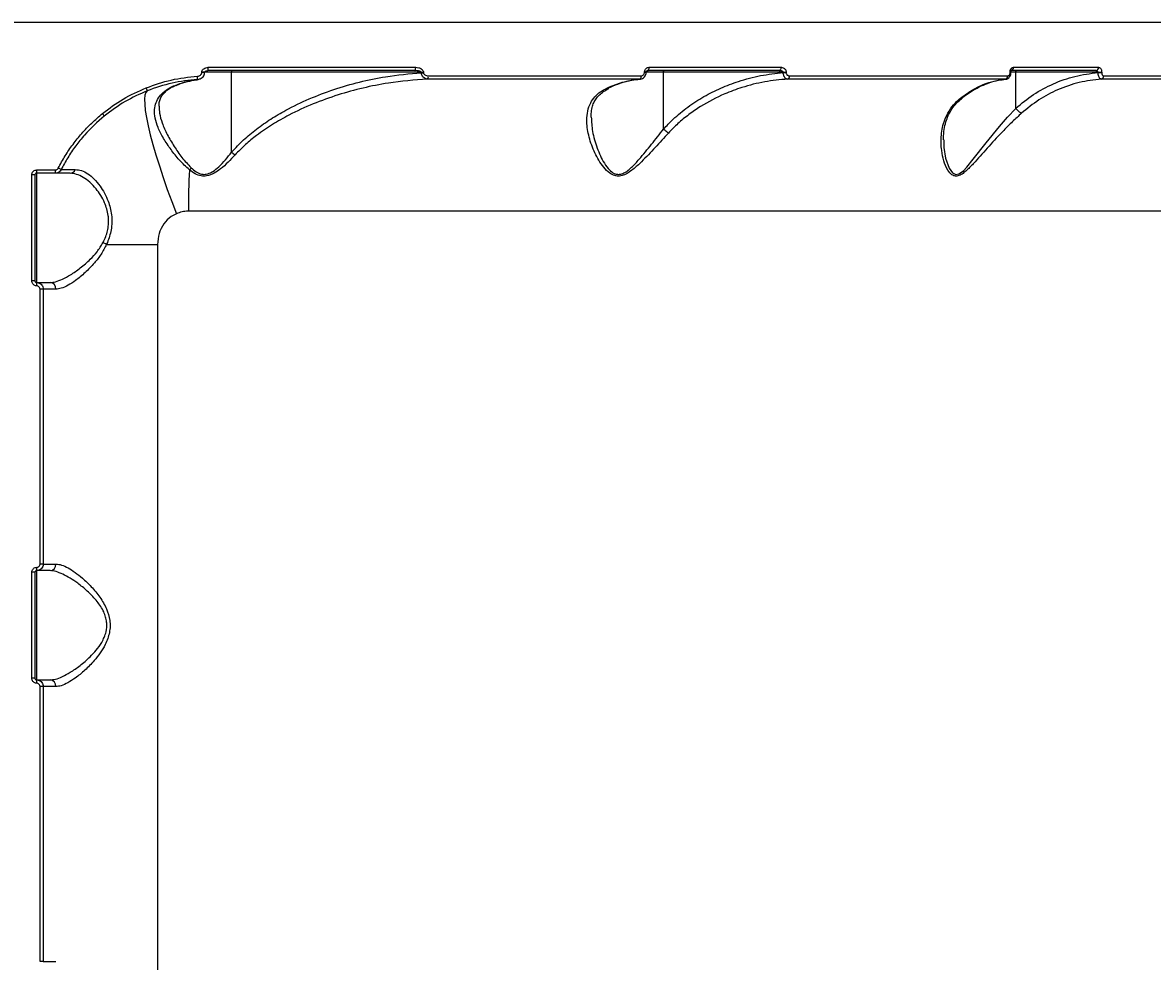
# Model space of a CAD drawing. Header units: millimetres. Extents: x -6796 to 9036, y -6828 to 5710.
# Drawn here: x -2672.7 to -2331.5, y -1598.4 to -1314.9 of the extents above; entities that cross this region are included whole.
import ezdxf

# ---------------------------------------------------------------- set-up
doc = ezdxf.new("R2010")
doc.units = ezdxf.units.MM
doc.layers.add('DIKOM_РАЗМЕР_ЗОНА', color=7, linetype='Continuous')
doc.layers.add('DIKOM_РАЗМЕР_ОБЪЕКТА', color=7, linetype='Continuous')
doc.styles.add('style1', font='arial.ttf', dxfattribs={"width": 0.8})
doc.dimstyles.new('1-50', dxfattribs={"dimtxt": 300, "dimasz": 200, "dimexe": 100, "dimexo": 0, "dimgap": 100, "dimtad": 1, "dimtxsty": 'style1', "dimcen": 200, "dimclrd": 7, "dimclre": 7, "dimclrt": 7, "dimadec": 1, "dimazin": 2, "dimtfac": 1, "dimtmove": 0, "dimatfit": 2, "dimfxl": 0, "dimlwd": 25, "dimlwe": 18, "dimarcsym": 0})

# ---------------------------------------------------------------- blocks, each defined once
blk = doc.blocks.new('*D11')
at = {"layer": 'Defpoints', "color": 0, "transparency": 16777216}
for p in [(-5295.52, 688.88), (5479.37, 352.85), (5479.37, -5858.19)]:
    blk.add_point(p, dxfattribs=at)
at = {"layer": 'DIKOM_РАЗМЕР_ОБЪЕКТА', "color": 7, "lineweight": 18, "transparency": 16777216}
for p, q in [((-5295.52, 688.88), (-5295.52, -5958.19)), ((5479.37, 352.85), (5479.37, -5958.19))]:
    blk.add_line(p, q, dxfattribs=at)
at = {"layer": 'DIKOM_РАЗМЕР_ОБЪЕКТА', "color": 7, "lineweight": 25, "transparency": 16777216}
blk.add_line((-5095.52, -5858.19), (5279.37, -5858.19), dxfattribs=at)
at = {"layer": 'DIKOM_РАЗМЕР_ОБЪЕКТА', "color": 7, "transparency": 16777216}
for points in [[(-5095.52, -5824.85), (-5095.52, -5891.52), (-5295.52, -5858.19)], [(5279.37, -5824.85), (5279.37, -5891.52), (5479.37, -5858.19)]]:
    blk.add_solid(points, dxfattribs=at)
at = {"layer": 'DIKOM_РАЗМЕР_ОБЪЕКТА', "color": 7, "transparency": 16777216, "insert": (180.34, -5605.01), "char_height": 300, "attachment_point": 5, "style": 'style1'}
blk.add_mtext('10800', dxfattribs=at)
blk = doc.blocks.new('*D14')
at = {"layer": 'Defpoints', "color": 0, "transparency": 16777216}
for p in [(-6795.52, 688.88), (6979.37, 688.88), (6979.37, -6727.83)]:
    blk.add_point(p, dxfattribs=at)
at = {"layer": 'DIKOM_РАЗМЕР_ЗОНА', "color": 7, "lineweight": 18, "transparency": 16777216}
for p, q in [((-6795.52, 688.88), (-6795.52, -6827.83)), ((6979.37, 688.88), (6979.37, -6827.83))]:
    blk.add_line(p, q, dxfattribs=at)
at = {"layer": 'DIKOM_РАЗМЕР_ЗОНА', "color": 7, "lineweight": 25, "transparency": 16777216}
blk.add_line((-6595.52, -6727.83), (6779.37, -6727.83), dxfattribs=at)
at = {"layer": 'DIKOM_РАЗМЕР_ЗОНА', "color": 7, "transparency": 16777216}
for points in [[(-6595.52, -6694.5), (-6595.52, -6761.17), (-6795.52, -6727.83)], [(6779.37, -6694.5), (6779.37, -6761.17), (6979.37, -6727.83)]]:
    blk.add_solid(points, dxfattribs=at)
at = {"layer": 'DIKOM_РАЗМЕР_ЗОНА', "color": 7, "transparency": 16777216, "insert": (26.03, -6474.56), "char_height": 300, "attachment_point": 5, "style": 'style1'}
blk.add_mtext('13800', dxfattribs=at)

msp = doc.modelspace()

# ---------------------------------------------------------------- linework, layer by layer
at = {"color": 7, "linetype": 'Continuous', "lineweight": 15}
for p, q in [((-2264.513, -1314.885), (-2683.511, -1314.885)), ((-2618.609, -1329.979), (-2618.609, -1329.885)), ((-2617.766, -1329.885), (-2618.609, -1329.885)), ((-2617.766, -1329.979), (-2618.609, -1329.979)), ((-2609.596, -1329.885), (-2617.777, -1329.885)), ((-2617.766, -1329.979), (-2617.766, -1329.885)), ((-2554.312, -1329.385), (-2616.829, -1329.385)), ((-2616.667, -1328.385), (-2554.001, -1328.385)), ((-2609.596, -1353.998), (-2609.596, -1329.885)), ((-2552.308, -1329.885), (-2609.596, -1329.885)), ((-2552.308, -1330.007), (-2552.308, -1329.885)), ((-2552.308, -1329.885), (-2551.661, -1329.885)), ((-2552.308, -1330.007), (-2551.661, -1330.007)), ((-2551.661, -1329.885), (-2551.661, -1330.007)), ((-2484.908, -1329.918), (-2484.908, -1329.885)), ((-2484.383, -1329.885), (-2484.908, -1329.885)), ((-2484.383, -1329.918), (-2484.908, -1329.918)), ((-2479.16, -1329.885), (-2484.384, -1329.885)), ((-2484.383, -1329.918), (-2484.383, -1329.885)), ((-2444.201, -1329.385), (-2483.97, -1329.385)), ((-2483.491, -1328.385), (-2443.628, -1328.385)), ((-2479.16, -1347.045), (-2479.16, -1329.885)), ((-2443.006, -1329.885), (-2479.16, -1329.885)), ((-2443.006, -1329.988), (-2443.006, -1329.885)), ((-2443.006, -1329.885), (-2442.106, -1329.885)), ((-2443.006, -1329.988), (-2442.106, -1329.988)), ((-2442.106, -1329.885), (-2442.106, -1329.988)), ((-2374.484, -1329.94), (-2374.484, -1329.885)), ((-2374.223, -1329.885), (-2374.484, -1329.885)), ((-2374.223, -1329.94), (-2374.484, -1329.94)), ((-2374.223, -1329.94), (-2374.223, -1329.885)), ((-2348.553, -1329.385), (-2374.212, -1329.385)), ((-2372.743, -1329.885), (-2374.189, -1329.885)), ((-2373.472, -1328.385), (-2347.751, -1328.385)), ((-2372.743, -1340.773), (-2372.743, -1329.885)), ((-2347.942, -1329.885), (-2372.743, -1329.885)), ((-2347.942, -1329.965), (-2347.942, -1329.885)), ((-2347.942, -1329.885), (-2346.811, -1329.885)), ((-2347.942, -1329.965), (-2346.811, -1329.965)), ((-2346.811, -1329.885), (-2346.811, -1329.965)), ((-2626.362, -1333.783), (-2626.339, -1333.773)), ((-2486.318, -1331.942), (-2550.498, -1331.942)), ((-2550.202, -1330.945), (-2485.88, -1330.945)), ((-2486.609, -1332.009), (-2486.184, -1331.975)), ((-2375.846, -1331.942), (-2441.678, -1331.942)), ((-2441.141, -1330.945), (-2375.163, -1330.945)), ((-2300.663, -1331.942), (-2346.948, -1331.942)), ((-2346.202, -1330.945), (-2299.814, -1330.945)), ((-2669.978, -1392.885), (-2669.978, -1360.885)), ((-2669.013, -1360.885), (-2669.978, -1360.885)), ((-2669.013, -1360.885), (-2669.013, -1392.885)), ((-2662.9, -1360.385), (-2668.513, -1360.385)), ((-2668.513, -1360.385), (-2668.513, -1393.385)), ((-2668.475, -1359.385), (-2662.848, -1359.385)), ((-2302.513, -1371.835), (-2622.666, -1371.835)), ((-2647.42, -1381.885), (-2632.011, -1381.885)), ((-2632.011, -1381.885), (-2632.011, -1731.885)), ((-2669.013, -1392.885), (-2669.978, -1392.885)), ((-2668.513, -1393.385), (-2664.463, -1393.385)), ((-2667.472, -1478.385), (-2667.472, -1395.385)), ((-2666.513, -1395.385), (-2667.472, -1395.385)), ((-2662.655, -1395.385), (-2666.513, -1395.385)), ((-2666.513, -1395.385), (-2666.513, -1478.385)), ((-2669.978, -1512.885), (-2669.978, -1480.885)), ((-2669.013, -1480.885), (-2669.978, -1480.885)), ((-2669.013, -1480.885), (-2669.013, -1512.885)), ((-2664.463, -1480.385), (-2668.513, -1480.385)), ((-2668.513, -1480.385), (-2668.513, -1513.385)), ((-2666.513, -1478.385), (-2667.472, -1478.385)), ((-2666.513, -1478.385), (-2662.655, -1478.385)), ((-2669.013, -1512.885), (-2669.978, -1512.885)), ((-2668.513, -1513.385), (-2664.463, -1513.385)), ((-2667.472, -1598.385), (-2667.472, -1515.385)), ((-2666.513, -1515.385), (-2667.472, -1515.385)), ((-2662.655, -1515.385), (-2666.513, -1515.385)), ((-2666.513, -1515.385), (-2666.513, -1598.385)), ((-2666.513, -1598.385), (-2667.472, -1598.385)), ((-2666.513, -1598.385), (-2662.655, -1598.385))]:
    msp.add_line(p, q, dxfattribs=at)
at = {"color": 7, "linetype": 'Continuous', "lineweight": 15, "flags": 128}
for points in [[(-2609.762, -1329.385), (-2609.73, -1329.395), (-2609.699, -1329.423), (-2609.67, -1329.469), (-2609.645, -1329.532), (-2609.624, -1329.607), (-2609.609, -1329.694), (-2609.6, -1329.788), (-2609.596, -1329.885)], [(-2554.312, -1329.385), (-2554.252, -1329.366), (-2554.193, -1329.309), (-2554.139, -1329.217), (-2554.093, -1329.092), (-2554.054, -1328.941), (-2554.025, -1328.768), (-2554.007, -1328.58), (-2554.001, -1328.385)], [(-2483.97, -1329.385), (-2483.877, -1329.366), (-2483.787, -1329.309), (-2483.704, -1329.217), (-2483.631, -1329.092), (-2483.572, -1328.941), (-2483.528, -1328.768), (-2483.5, -1328.58), (-2483.491, -1328.385)], [(-2479.322, -1329.385), (-2479.29, -1329.395), (-2479.26, -1329.423), (-2479.232, -1329.469), (-2479.208, -1329.532), (-2479.188, -1329.607), (-2479.173, -1329.694), (-2479.164, -1329.788), (-2479.16, -1329.885)], [(-2444.201, -1329.385), (-2444.09, -1329.366), (-2443.982, -1329.309), (-2443.883, -1329.217), (-2443.796, -1329.092), (-2443.725, -1328.941), (-2443.672, -1328.768), (-2443.639, -1328.58), (-2443.628, -1328.385)], [(-2372.906, -1329.385), (-2372.874, -1329.395), (-2372.843, -1329.423), (-2372.815, -1329.469), (-2372.79, -1329.532), (-2372.77, -1329.607), (-2372.755, -1329.694), (-2372.746, -1329.788), (-2372.743, -1329.885)], [(-2626.691, -1333.839), (-2626.44, -1333.809), (-2626.362, -1333.783)], [(-2486.318, -1331.942), (-2486.231, -1331.911), (-2486.148, -1331.846), (-2486.072, -1331.75), (-2486.006, -1331.626), (-2485.953, -1331.478), (-2485.913, -1331.311), (-2485.888, -1331.131), (-2485.88, -1330.945)], [(-2635.129, -1335.491), (-2635.544, -1335.969), (-2635.807, -1336.808), (-2635.917, -1338), (-2635.871, -1339.534), (-2635.671, -1341.395), (-2635.318, -1343.563), (-2634.816, -1346.018), (-2634.17, -1348.735), (-2633.386, -1351.688), (-2632.472, -1354.847), (-2631.437, -1358.182), (-2630.292, -1361.659), (-2629.046, -1365.243), (-2627.714, -1368.901), (-2626.307, -1372.595)], [(-2394.477, -1350.323), (-2394.479, -1352.621), (-2393.967, -1355.838), (-2392.922, -1358.801), (-2391.834, -1360.283), (-2390.863, -1360.706), (-2389.927, -1360.524), (-2389.668, -1360.395), (-2388.598, -1359.6), (-2387.574, -1358.555), (-2385.592, -1356.157), (-2381.749, -1351.209), (-2377.712, -1346.228), (-2375.256, -1343.442), (-2372.743, -1340.776), (-2372.742, -1340.775), (-2372.742, -1340.775)]]:
    msp.add_lwpolyline(points, dxfattribs=at)
at = {"color": 7, "linetype": 'Continuous', "lineweight": 15}
for centre, radius, start, end in [((-2618.336, -1328.629), 1.686, 333.35325, 8.31175), ((-2374.415, -1328.483), 0.948, 291.00071, 5.91777), ((-2348.665, -1328.474), 0.918, 276.99697, 5.56692), ((-2621.842, -1331.408), 1.968, 340.85536, 10.24017), ((-2551.347, -1331.147), 1.163, 316.88209, 10.01874), ((-2442.057, -1331.095), 0.928, 294.09284, 9.29258), ((-2376.082, -1331.048), 0.925, 284.8125, 6.40914), ((-2347.135, -1331.024), 0.937, 281.52335, 4.84652), ((-2637.503, -1335.648), 2.38, 3.7714, 27.09746), ((-2651.221, -1344.739), 3.551, 27.4592, 42.80569), ((-2603.646, -1347.902), 8.519, 225.69649, 234.62112), ((-2675.052, -1359.633), 6.582, 353.44208, 2.16112), ((-2667.744, -1359.633), 4.902, 351.17614, 2.90011), ((-2666.09, -1367.515), 9.613, 58.83785, 64.51595), ((-2658.467, -1358.625), 1.761, 271.82358, 338.87289), ((-2386.091, -1371.722), 236.574, 177.00414, 180.02751), ((-2626.778, -1355.182), 6.092, 316.72983, 324.33446), ((-2651.376, -1388.253), 7.496, 58.14399, 67.14773), ((-2675.054, -1394.137), 6.584, 357.84039, 6.55641), ((-2664.564, -1395.293), 1.911, 357.24923, 86.95044), ((-2675.061, -1479.633), 6.591, 353.44738, 2.15686), ((-2664.564, -1478.477), 1.911, 273.04956, 2.75077), ((-2675.052, -1514.137), 6.582, 357.83888, 6.55792), ((-2664.564, -1515.293), 1.911, 357.24588, 86.96059)]:
    msp.add_arc(centre, radius, start, end, dxfattribs=at)
for points, knots in [([(-2619.906, -1331.058), (-2619.74, -1331.033), (-2619.412, -1330.984), (-2619.01, -1330.754), (-2618.747, -1330.469), (-2618.626, -1330.203), (-2618.614, -1330.042), (-2618.609, -1329.979)], [0, 0, 0, 0, 0.273502, 0.5393427, 0.7386642, 0.8989785, 1, 1, 1, 1]), ([(-2619.834, -1332.03), (-2619.794, -1332.028), (-2619.444, -1332.012), (-2618.864, -1331.768), (-2618.223, -1331.269), (-2617.872, -1330.656), (-2617.73, -1330.199), (-2617.768, -1329.982), (-2617.768, -1329.978)], [0, 0, 0, 0, 0.0375095, 0.3320863, 0.5751488, 0.7923851, 0.996425, 1, 1, 1, 1]), ([(-2618.609, -1329.885), (-2618.6, -1329.775), (-2618.578, -1329.522), (-2618.378, -1329.132), (-2617.989, -1328.747), (-2617.395, -1328.447), (-2616.918, -1328.406), (-2616.667, -1328.385)], [0, 0, 0, 0, 0.1206289, 0.2783902, 0.4706071, 0.7208391, 1, 1, 1, 1]), ([(-2617.755, -1329.946), (-2617.76, -1329.929), (-2617.768, -1329.9), (-2617.764, -1329.848), (-2617.74, -1329.779), (-2617.658, -1329.666), (-2617.462, -1329.519), (-2617.168, -1329.4), (-2616.935, -1329.402), (-2616.828, -1329.403)], [0, 0, 0, 0, 0.0414371, 0.0759851, 0.1212157, 0.2247531, 0.4217095, 0.7317558, 1, 1, 1, 1]), ([(-2609.596, -1353.998), (-2608.426, -1352.743), (-2606.085, -1350.233), (-2602.079, -1346.959), (-2597.813, -1343.982), (-2592.513, -1340.867), (-2586.18, -1337.808), (-2578.72, -1334.98), (-2571.01, -1332.757), (-2562.189, -1330.892), (-2555.91, -1330.329), (-2552.308, -1330.007)], [0, 0, 0, 0, 0.0792685, 0.1585937, 0.2405884, 0.3226062, 0.4472328, 0.5718948, 0.6998619, 0.8278382, 1, 1, 1, 1]), ([(-2552.308, -1329.885), (-2552.31, -1329.868), (-2552.315, -1329.829), (-2552.36, -1329.765), (-2552.505, -1329.651), (-2553.154, -1329.423), (-2553.795, -1329.402), (-2554.312, -1329.385)], [0, 0, 0, 0, 0.0239985, 0.0534826, 0.1071111, 0.2794652, 1, 1, 1, 1]), ([(-2554.001, -1328.385), (-2553.697, -1328.406), (-2553.11, -1328.447), (-2552.385, -1328.755), (-2551.935, -1329.143), (-2551.703, -1329.515), (-2551.675, -1329.762), (-2551.661, -1329.885)], [0, 0, 0, 0, 0.3047881, 0.5876295, 0.7664859, 0.8828716, 1, 1, 1, 1]), ([(-2550.498, -1331.942), (-2550.731, -1331.908), (-2551.19, -1331.841), (-2551.745, -1331.43), (-2552.084, -1330.941), (-2552.265, -1330.473), (-2552.293, -1330.165), (-2552.308, -1330.007)], [0, 0, 0, 0, 0.2704801, 0.5335774, 0.71815, 0.8553059, 1, 1, 1, 1]), ([(-2551.661, -1330.007), (-2551.652, -1330.086), (-2551.634, -1330.245), (-2551.487, -1330.481), (-2551.207, -1330.722), (-2550.756, -1330.908), (-2550.392, -1330.932), (-2550.202, -1330.945)], [0, 0, 0, 0, 0.1206289, 0.2406042, 0.4168815, 0.6949315, 1, 1, 1, 1]), ([(-2486.204, -1331.933), (-2486.189, -1331.934), (-2485.934, -1331.948), (-2485.441, -1331.752), (-2484.85, -1331.299), (-2484.451, -1330.642), (-2484.415, -1330.15), (-2484.398, -1329.918)], [0, 0, 0, 0, 0.0155044, 0.2612771, 0.5139102, 0.7710265, 1, 1, 1, 1]), ([(-2485.88, -1330.945), (-2485.765, -1330.932), (-2485.536, -1330.907), (-2485.232, -1330.709), (-2485.012, -1330.423), (-2484.917, -1330.138), (-2484.91, -1329.969), (-2484.908, -1329.918)], [0, 0, 0, 0, 0.2336592, 0.4674047, 0.6955638, 0.9087575, 1, 1, 1, 1]), ([(-2484.908, -1329.885), (-2484.904, -1329.81), (-2484.894, -1329.563), (-2484.757, -1329.148), (-2484.439, -1328.729), (-2483.995, -1328.441), (-2483.659, -1328.404), (-2483.491, -1328.385)], [0, 0, 0, 0, 0.093214, 0.3039151, 0.5302464, 0.7652144, 1, 1, 1, 1]), ([(-2484.38, -1329.885), (-2484.38, -1329.86), (-2484.381, -1329.791), (-2484.349, -1329.679), (-2484.29, -1329.562), (-2484.196, -1329.46), (-2484.084, -1329.393), (-2484.008, -1329.395), (-2483.969, -1329.397)], [0, 0, 0, 0, 0.0676318, 0.1856069, 0.3242255, 0.50165, 0.7459002, 1, 1, 1, 1]), ([(-2479.159, -1347.048), (-2478.207, -1346.038), (-2475.92, -1343.614), (-2471.84, -1340.296), (-2467.001, -1337.152), (-2461.873, -1334.567), (-2456.154, -1332.402), (-2449.856, -1330.731), (-2445.289, -1330.236), (-2443.006, -1329.988)], [0, 0, 0, 0, 0.0999792, 0.2399041, 0.3803187, 0.5203821, 0.6601448, 0.8300658, 1, 1, 1, 1]), ([(-2443.006, -1329.885), (-2443.009, -1329.859), (-2443.015, -1329.808), (-2443.072, -1329.708), (-2443.203, -1329.598), (-2443.431, -1329.493), (-2443.75, -1329.412), (-2444.019, -1329.386), (-2444.179, -1329.385), (-2444.201, -1329.385)], [0, 0, 0, 0, 0.0552423, 0.1098189, 0.243628, 0.4175841, 0.6518056, 0.951943, 1, 1, 1, 1]), ([(-2443.628, -1328.385), (-2443.6, -1328.386), (-2443.393, -1328.389), (-2443.037, -1328.473), (-2442.626, -1328.726), (-2442.336, -1329.058), (-2442.144, -1329.449), (-2442.119, -1329.74), (-2442.106, -1329.885)], [0, 0, 0, 0, 0.039278, 0.2872382, 0.4952171, 0.6709649, 0.8352977, 1, 1, 1, 1]), ([(-2441.678, -1331.942), (-2441.703, -1331.941), (-2441.876, -1331.93), (-2442.179, -1331.813), (-2442.528, -1331.484), (-2442.782, -1331.054), (-2442.957, -1330.549), (-2442.989, -1330.177), (-2443.006, -1329.988)], [0, 0, 0, 0, 0.0391025, 0.268291, 0.4663645, 0.6436135, 0.819887, 1, 1, 1, 1]), ([(-2442.106, -1329.988), (-2442.098, -1330.083), (-2442.083, -1330.271), (-2441.96, -1330.524), (-2441.775, -1330.734), (-2441.515, -1330.891), (-2441.291, -1330.942), (-2441.16, -1330.945), (-2441.141, -1330.945)], [0, 0, 0, 0, 0.1674272, 0.3344422, 0.5091588, 0.713069, 0.9577478, 1, 1, 1, 1]), ([(-2375.762, -1331.921), (-2375.728, -1331.923), (-2375.507, -1331.939), (-2375.121, -1331.749), (-2374.68, -1331.385), (-2374.368, -1330.841), (-2374.212, -1330.327), (-2374.238, -1330.014), (-2374.244, -1329.94)], [0, 0, 0, 0, 0.0373209, 0.2455803, 0.4492319, 0.6711338, 0.9223037, 1, 1, 1, 1]), ([(-2375.163, -1330.945), (-2375.087, -1330.934), (-2374.935, -1330.912), (-2374.732, -1330.739), (-2374.578, -1330.485), (-2374.496, -1330.202), (-2374.488, -1330.015), (-2374.484, -1329.94)], [0, 0, 0, 0, 0.2142577, 0.4284645, 0.6429384, 0.8577265, 1, 1, 1, 1]), ([(-2374.484, -1329.885), (-2374.479, -1329.775), (-2374.467, -1329.496), (-2374.346, -1329.074), (-2374.116, -1328.694), (-2373.813, -1328.435), (-2373.585, -1328.402), (-2373.472, -1328.385)], [0, 0, 0, 0, 0.1408172, 0.355265, 0.5700429, 0.7849398, 1, 1, 1, 1]), ([(-2374.22, -1329.886), (-2374.219, -1329.83), (-2374.216, -1329.705), (-2374.174, -1329.538), (-2374.122, -1329.417), (-2374.074, -1329.35), (-2374.07, -1329.348), (-2374.068, -1329.347)], [0, 0, 0, 0, 0.182976, 0.4092714, 0.6116618, 0.8033144, 1, 1, 1, 1]), ([(-2372.743, -1340.773), (-2371.011, -1339.332), (-2367.503, -1336.414), (-2361.442, -1333.212), (-2354.884, -1330.86), (-2350.276, -1330.266), (-2347.942, -1329.965)], [0, 0, 0, 0, 0.2419709, 0.4901363, 0.7417777, 1, 1, 1, 1]), ([(-2347.942, -1329.885), (-2347.946, -1329.84), (-2347.951, -1329.785), (-2347.99, -1329.68), (-2348.063, -1329.571), (-2348.21, -1329.461), (-2348.38, -1329.396), (-2348.499, -1329.389), (-2348.553, -1329.385)], [0, 0, 0, 0, 0.1445128, 0.1756125, 0.3625965, 0.5710115, 0.8047957, 1, 1, 1, 1]), ([(-2346.948, -1331.942), (-2347.03, -1331.927), (-2347.215, -1331.893), (-2347.485, -1331.625), (-2347.721, -1331.18), (-2347.89, -1330.607), (-2347.924, -1330.179), (-2347.942, -1329.965)], [0, 0, 0, 0, 0.1700397, 0.3808158, 0.5866965, 0.793111, 1, 1, 1, 1]), ([(-2347.751, -1328.385), (-2347.668, -1328.396), (-2347.481, -1328.419), (-2347.214, -1328.622), (-2346.991, -1328.961), (-2346.84, -1329.396), (-2346.821, -1329.722), (-2346.811, -1329.885)], [0, 0, 0, 0, 0.1741504, 0.3895713, 0.5957937, 0.7978618, 1, 1, 1, 1]), ([(-2346.811, -1329.965), (-2346.805, -1330.072), (-2346.792, -1330.287), (-2346.694, -1330.574), (-2346.548, -1330.794), (-2346.376, -1330.924), (-2346.256, -1330.938), (-2346.202, -1330.945)], [0, 0, 0, 0, 0.2040154, 0.4080259, 0.6135537, 0.8265335, 1, 1, 1, 1]), ([(-2635.385, -1334.564), (-2632.899, -1333.685), (-2627.866, -1331.906), (-2622.581, -1331.343), (-2619.906, -1331.058)], [0, 0, 0, 0, 0.493844, 1, 1, 1, 1]), ([(-2619.983, -1332.053), (-2622.537, -1332.323), (-2627.709, -1332.87), (-2632.635, -1334.611), (-2635.129, -1335.491)], [0, 0, 0, 0, 0.4938565, 1, 1, 1, 1]), ([(-2622.342, -1359.357), (-2623.39, -1358.384), (-2625.487, -1356.436), (-2628.044, -1353.139), (-2630.272, -1349.833), (-2631.876, -1346.632), (-2632.784, -1343.711), (-2632.986, -1341.208), (-2632.535, -1339.032), (-2631.532, -1337.164), (-2629.884, -1335.533), (-2628.15, -1334.463), (-2626.975, -1333.96), (-2626.691, -1333.839)], [0, 0, 0, 0, 0.1036823, 0.2075449, 0.3205728, 0.4335405, 0.5338117, 0.6340012, 0.7184899, 0.8029111, 0.8879587, 0.9729306, 1, 1, 1, 1]), ([(-2631.524, -1340.144), (-2631.531, -1339.971), (-2631.558, -1339.328), (-2631.338, -1338.359), (-2630.882, -1337.249), (-2630.188, -1336.288), (-2629.271, -1335.407), (-2628.111, -1334.623), (-2627.109, -1334.075), (-2626.468, -1333.838), (-2626.335, -1333.789)], [0, 0, 0, 0, 0.06191, 0.230505, 0.4060343, 0.5532385, 0.692147, 0.8399219, 0.9668641, 1, 1, 1, 1]), ([(-2626.691, -1333.839), (-2625.712, -1333.47), (-2623.513, -1332.643), (-2621.243, -1332.264), (-2619.983, -1332.053)], [0, 0, 0, 0, 0.4451222, 1, 1, 1, 1]), ([(-2626.345, -1333.835), (-2626.13, -1333.745), (-2625.02, -1333.283), (-2622.972, -1332.67), (-2621.003, -1332.219), (-2619.948, -1332.112), (-2619.824, -1332.099)], [0, 0, 0, 0, 0.1011393, 0.5220013, 0.9441645, 1, 1, 1, 1]), ([(-2550.498, -1331.942), (-2554.433, -1332.251), (-2560.961, -1332.762), (-2569.945, -1334.577), (-2577.545, -1336.654), (-2585.036, -1339.346), (-2591.645, -1342.387), (-2597.334, -1345.61), (-2601.717, -1348.613), (-2605.503, -1351.68), (-2607.551, -1353.789), (-2608.579, -1354.847)], [0, 0, 0, 0, 0.186751, 0.3097305, 0.4327041, 0.5585134, 0.6842859, 0.77401, 0.8643086, 0.931895, 1, 1, 1, 1]), ([(-2496.315, -1334.701), (-2496.042, -1334.574), (-2494.326, -1333.777), (-2491.016, -1332.59), (-2487.905, -1332.161), (-2486.318, -1331.942)], [0, 0, 0, 0, 0.0849875, 0.5334628, 1, 1, 1, 1]), ([(-2495.778, -1334.642), (-2495.745, -1334.624), (-2494.841, -1334.129), (-2492.987, -1333.419), (-2490.225, -1332.569), (-2488.085, -1332.112), (-2486.872, -1332.027), (-2486.609, -1332.009)], [0, 0, 0, 0, 0.0114502, 0.3103665, 0.6119775, 0.9158095, 1, 1, 1, 1]), ([(-2441.678, -1331.942), (-2443.991, -1332.166), (-2448.651, -1332.615), (-2455.005, -1334.24), (-2461.54, -1336.648), (-2466.914, -1339.44), (-2471.537, -1342.623), (-2474.788, -1345.274), (-2476.722, -1347.265), (-2477.657, -1348.228)], [0, 0, 0, 0, 0.1738714, 0.3501407, 0.4880614, 0.6922764, 0.7971147, 0.9019378, 1, 1, 1, 1]), ([(-2389.477, -1337.71), (-2388.134, -1336.732), (-2385.415, -1334.752), (-2381.378, -1333.051), (-2378.152, -1332.219), (-2376.444, -1332.014), (-2375.846, -1331.942)], [0, 0, 0, 0, 0.318198, 0.6439603, 0.8752529, 1, 1, 1, 1]), ([(-2388.955, -1337.639), (-2388.652, -1337.386), (-2387.598, -1336.505), (-2385.673, -1335.279), (-2383.201, -1333.963), (-2380.643, -1332.965), (-2378.154, -1332.27), (-2376.512, -1332.068), (-2375.751, -1331.974)], [0, 0, 0, 0, 0.0757443, 0.2642671, 0.4539652, 0.6444286, 0.8351696, 1, 1, 1, 1]), ([(-2375.751, -1331.974), (-2375.633, -1331.95), (-2375.511, -1331.924), (-2375.388, -1331.922), (-2375.384, -1331.922)], [0, 0, 0, 0, 0.9677742, 1, 1, 1, 1]), ([(-2346.948, -1331.942), (-2349.171, -1332.213), (-2353.675, -1332.763), (-2360.008, -1334.988), (-2365.929, -1338.07), (-2369.312, -1340.848), (-2371.024, -1342.253)], [0, 0, 0, 0, 0.253612, 0.5139774, 0.7539808, 1, 1, 1, 1]), ([(-2648.616, -1342.326), (-2646.58, -1340.797), (-2642.459, -1337.702), (-2637.761, -1335.618), (-2635.385, -1334.564)], [0, 0, 0, 0, 0.4941815, 1, 1, 1, 1]), ([(-2635.129, -1335.491), (-2637.401, -1336.499), (-2641.998, -1338.539), (-2646.03, -1341.569), (-2648.07, -1343.102)], [0, 0, 0, 0, 0.4941694, 1, 1, 1, 1]), ([(-2477.657, -1348.228), (-2478.982, -1349.686), (-2481.633, -1352.602), (-2485.199, -1356.364), (-2487.93, -1358.909), (-2489.782, -1360.269), (-2491.27, -1361.037), (-2492.818, -1361.341), (-2494.43, -1361.003), (-2496.085, -1359.876), (-2497.674, -1358.118), (-2499.045, -1355.939), (-2500.558, -1352.832), (-2501.945, -1348.889), (-2502.473, -1344.806), (-2502.14, -1341.563), (-2501.316, -1339.219), (-2499.974, -1337.29), (-2498.353, -1335.801), (-2496.955, -1335.046), (-2496.315, -1334.701)], [0, 0, 0, 0, 0.0924683, 0.1848974, 0.2390415, 0.2669427, 0.2946872, 0.3210888, 0.3475513, 0.3830706, 0.430777, 0.4788836, 0.5269496, 0.6276785, 0.7282418, 0.7911961, 0.8540648, 0.9053953, 0.9566761, 1, 1, 1, 1]), ([(-2501.028, -1343.419), (-2501.018, -1342.914), (-2500.996, -1341.755), (-2500.65, -1340.198), (-2500.125, -1338.763), (-2499.367, -1337.574), (-2498.3, -1336.458), (-2497.066, -1335.508), (-2496.076, -1334.991), (-2495.642, -1334.764)], [0, 0, 0, 0, 0.1332455, 0.3055964, 0.4476333, 0.5938027, 0.7432468, 0.8872488, 1, 1, 1, 1]), ([(-2496.315, -1334.701), (-2496.295, -1334.704), (-2496.134, -1334.731), (-2495.937, -1334.739), (-2495.812, -1334.642), (-2495.789, -1334.624)], [0, 0, 0, 0, 0.1036069, 0.8366048, 1, 1, 1, 1]), ([(-2394.572, -1350.307), (-2394.58, -1350.112), (-2394.624, -1349.051), (-2394.424, -1347.217), (-2393.933, -1344.959), (-2393.206, -1342.983), (-2392.272, -1341.251), (-2391.044, -1339.633), (-2389.907, -1338.42), (-2389.102, -1337.808), (-2388.9, -1337.654)], [0, 0, 0, 0, 0.0404809, 0.2201487, 0.3911288, 0.5341534, 0.6703269, 0.8144049, 0.9532603, 1, 1, 1, 1]), ([(-2389.477, -1337.71), (-2389.451, -1337.71), (-2389.349, -1337.709), (-2389.175, -1337.685), (-2389.074, -1337.596), (-2389.023, -1337.551)], [0, 0, 0, 0, 0.1436342, 0.5627286, 1, 1, 1, 1]), ([(-2631.492, -1340.139), (-2631.479, -1340.836), (-2631.45, -1342.449), (-2630.608, -1345.318), (-2629.142, -1348.687), (-2627.071, -1352.172), (-2624.732, -1355.633), (-2622.796, -1357.701), (-2621.829, -1358.734)], [0, 0, 0, 0, 0.1248201, 0.2887486, 0.4750088, 0.6613854, 0.8308466, 1, 1, 1, 1]), ([(-2371.024, -1342.253), (-2371.932, -1343.09), (-2373.749, -1344.764), (-2377.081, -1348.083), (-2380.878, -1352.215), (-2384.416, -1356.233), (-2386.889, -1358.885), (-2388.401, -1360.231), (-2389.643, -1361.053), (-2390.936, -1361.369), (-2392.262, -1360.833), (-2393.536, -1359.216), (-2394.58, -1356.662), (-2395.309, -1353.012), (-2395.429, -1348.824), (-2394.564, -1344.782), (-2393.002, -1341.562), (-2391.363, -1339.361), (-2390.003, -1338.171), (-2389.477, -1337.71)], [0, 0, 0, 0, 0.0567901, 0.1136208, 0.2118361, 0.3100288, 0.3620248, 0.3887766, 0.4153921, 0.4457932, 0.4741541, 0.5168559, 0.581, 0.6453919, 0.7421936, 0.8388417, 0.9001432, 0.9613594, 1, 1, 1, 1]), ([(-2372.742, -1340.775), (-2372.742, -1340.775), (-2372.743, -1340.774), (-2372.743, -1340.773), (-2372.743, -1340.773), (-2372.743, -1340.773)], [0, 0, 0, 0, 0.3894207, 0.9139339, 1, 1, 1, 1]), ([(-2371.024, -1342.253), (-2371.061, -1342.239), (-2371.168, -1342.196), (-2371.425, -1342.044), (-2371.821, -1341.74), (-2372.303, -1341.286), (-2372.596, -1340.946), (-2372.742, -1340.775)], [0, 0, 0, 0, 0.0872977, 0.2536188, 0.5024287, 0.7512429, 1, 1, 1, 1]), ([(-2661.954, -1358.837), (-2661.286, -1357.595), (-2659.949, -1355.112), (-2657.561, -1351.613), (-2654.886, -1348.285), (-2651.922, -1345.149), (-2649.718, -1343.267), (-2648.616, -1342.326)], [0, 0, 0, 0, 0.197686, 0.3953919, 0.5930936, 0.7965477, 1, 1, 1, 1]), ([(-2648.07, -1343.102), (-2650.131, -1344.94), (-2653.253, -1347.726), (-2656.747, -1352.114), (-2659.136, -1355.601), (-2660.462, -1358.071), (-2661.116, -1359.289)], [0, 0, 0, 0, 0.3951684, 0.5986764, 0.8021821, 1, 1, 1, 1]), ([(-2500.965, -1343.392), (-2500.902, -1344.835), (-2500.768, -1347.88), (-2499.567, -1351.865), (-2498.283, -1355.112), (-2497.099, -1357.393), (-2495.703, -1359.24), (-2494.235, -1360.45), (-2492.781, -1360.819), (-2491.414, -1360.495), (-2490.157, -1359.741), (-2489.324, -1359.04), (-2488.081, -1357.89), (-2485.95, -1355.557), (-2482.749, -1351.618), (-2480.357, -1348.57), (-2479.16, -1347.045)], [0, 0, 0, 0, 0.1289539, 0.2721514, 0.33927, 0.4064244, 0.4729997, 0.5201649, 0.5541633, 0.588079, 0.6224419, 0.6570285, 0.6626873, 0.7379005, 0.8689199, 1, 1, 1, 1]), ([(-2479.16, -1347.045), (-2479.16, -1347.046), (-2479.161, -1347.047), (-2479.16, -1347.048), (-2479.16, -1347.048), (-2479.159, -1347.048)], [0, 0, 0, 0, 0.4571378, 0.8109532, 1, 1, 1, 1]), ([(-2477.657, -1348.228), (-2477.704, -1348.201), (-2477.859, -1348.112), (-2478.194, -1347.886), (-2478.673, -1347.511), (-2478.997, -1347.203), (-2479.159, -1347.048)], [0, 0, 0, 0, 0.107513, 0.3494496, 0.6747168, 1, 1, 1, 1]), ([(-2621.829, -1358.734), (-2621.344, -1359.166), (-2620.429, -1359.984), (-2618.831, -1360.715), (-2617.108, -1360.745), (-2615.961, -1360.254), (-2614.715, -1359.494), (-2613.285, -1358.304), (-2611.419, -1356.316), (-2610.204, -1354.771), (-2609.596, -1353.998)], [0, 0, 0, 0, 0.129791, 0.2451228, 0.3384593, 0.4557811, 0.4772229, 0.6177219, 0.808685, 1, 1, 1, 1]), ([(-2608.579, -1354.847), (-2609.266, -1355.59), (-2610.641, -1357.073), (-2612.748, -1358.974), (-2614.887, -1360.477), (-2616.916, -1361.275), (-2618.937, -1361.246), (-2620.73, -1360.568), (-2621.79, -1359.772), (-2622.342, -1359.357)], [0, 0, 0, 0, 0.1847833, 0.3692498, 0.5090858, 0.6522136, 0.7508605, 0.8702104, 1, 1, 1, 1]), ([(-2669.978, -1360.885), (-2669.971, -1360.775), (-2669.953, -1360.496), (-2669.773, -1360.075), (-2669.433, -1359.694), (-2668.982, -1359.435), (-2668.644, -1359.402), (-2668.475, -1359.385)], [0, 0, 0, 0, 0.1405897, 0.3551098, 0.5698456, 0.7848352, 1, 1, 1, 1]), ([(-2668.513, -1360.385), (-2668.569, -1360.391), (-2668.682, -1360.402), (-2668.832, -1360.488), (-2668.944, -1360.615), (-2669.005, -1360.755), (-2669.011, -1360.848), (-2669.013, -1360.885)], [0, 0, 0, 0, 0.2153505, 0.430545, 0.6453691, 0.8595804, 1, 1, 1, 1]), ([(-2661.116, -1359.289), (-2661.144, -1359.341), (-2661.279, -1359.59), (-2661.627, -1359.973), (-2662.224, -1360.319), (-2662.675, -1360.363), (-2662.9, -1360.385)], [0, 0, 0, 0, 0.0806542, 0.3870432, 0.6935336, 1, 1, 1, 1]), ([(-2658.411, -1360.385), (-2659.257, -1360.385), (-2660.999, -1360.385), (-2662.574, -1360.385), (-2662.79, -1360.385), (-2662.9, -1360.385)], [0, 0, 0, 0, 0.3175153, 0.6539174, 1, 1, 1, 1]), ([(-2662.848, -1359.385), (-2662.735, -1359.374), (-2662.51, -1359.352), (-2662.21, -1359.179), (-2662.036, -1358.987), (-2661.968, -1358.863), (-2661.954, -1358.837)], [0, 0, 0, 0, 0.3067342, 0.6134151, 0.9194906, 1, 1, 1, 1]), ([(-2661.116, -1359.289), (-2661.02, -1359.287), (-2660.825, -1359.284), (-2659.418, -1359.276), (-2657.936, -1359.267), (-2657.073, -1359.262), (-2656.825, -1359.26)], [0, 0, 0, 0, 0.3362357, 0.6822353, 0.9087892, 1, 1, 1, 1]), ([(-2648.465, -1381.344), (-2648.367, -1381.149), (-2647.738, -1379.894), (-2647.038, -1377.91), (-2646.722, -1375.407), (-2646.771, -1373.997), (-2646.951, -1372.568), (-2647.271, -1371.125), (-2648.035, -1369.063), (-2649.138, -1366.993), (-2650.647, -1364.881), (-2652.436, -1363.001), (-2654.42, -1361.534), (-2656.442, -1360.571), (-2657.749, -1360.448), (-2658.411, -1360.385)], [0, 0, 0, 0, 0.0200997, 0.1287265, 0.1852703, 0.244002, 0.2548624, 0.3167943, 0.3805872, 0.4664195, 0.5546295, 0.663822, 0.776163, 0.8865575, 1, 1, 1, 1]), ([(-2656.825, -1359.26), (-2656.201, -1359.323), (-2654.954, -1359.448), (-2653.033, -1360.459), (-2651.13, -1362.035), (-2649.434, -1364.042), (-2647.994, -1366.325), (-2646.957, -1368.549), (-2646.243, -1370.784), (-2645.83, -1372.94), (-2645.733, -1375.212), (-2646.028, -1378.056), (-2646.721, -1380.292), (-2647.326, -1381.672), (-2647.42, -1381.885)], [0, 0, 0, 0, 0.1101005, 0.2202162, 0.3292852, 0.4383092, 0.5249593, 0.6115141, 0.6753405, 0.7390964, 0.8039918, 0.868885, 0.979724, 1, 1, 1, 1]), ([(-2626.307, -1372.595), (-2626.827, -1372.862), (-2628.281, -1373.611), (-2630.206, -1375.616), (-2631.722, -1378.566), (-2631.914, -1380.772), (-2632.011, -1381.885)], [0, 0, 0, 0, 0.1529488, 0.4283731, 0.7114359, 1, 1, 1, 1]), ([(-2622.666, -1371.835), (-2622.724, -1371.836), (-2623.364, -1371.84), (-2624.617, -1371.967), (-2625.737, -1372.383), (-2626.307, -1372.595)], [0, 0, 0, 0, 0.0467794, 0.5142537, 1, 1, 1, 1]), ([(-2664.463, -1393.385), (-2663.922, -1393.335), (-2662.767, -1393.229), (-2660.656, -1392.403), (-2658.134, -1391.031), (-2655.281, -1389.051), (-2652.55, -1386.67), (-2650.157, -1384.131), (-2649.034, -1382.282), (-2648.465, -1381.344)], [0, 0, 0, 0, 0.1227089, 0.2624651, 0.4060162, 0.5749219, 0.7482593, 0.8723667, 1, 1, 1, 1]), ([(-2647.42, -1381.885), (-2647.934, -1382.891), (-2648.983, -1384.939), (-2651.238, -1387.776), (-2653.871, -1390.49), (-2656.579, -1392.71), (-2659.014, -1394.276), (-2661.031, -1395.21), (-2662.142, -1395.33), (-2662.655, -1395.385)], [0, 0, 0, 0, 0.1260972, 0.2567258, 0.4243376, 0.5968609, 0.7352995, 0.8775683, 1, 1, 1, 1]), ([(-2668.475, -1394.385), (-2668.586, -1394.378), (-2668.866, -1394.359), (-2669.288, -1394.179), (-2669.669, -1393.84), (-2669.929, -1393.391), (-2669.962, -1393.054), (-2669.978, -1392.885)], [0, 0, 0, 0, 0.1419104, 0.3567249, 0.5713511, 0.7857794, 1, 1, 1, 1]), ([(-2669.013, -1392.885), (-2669.008, -1392.941), (-2668.997, -1393.054), (-2668.91, -1393.204), (-2668.784, -1393.317), (-2668.643, -1393.377), (-2668.55, -1393.383), (-2668.513, -1393.385)], [0, 0, 0, 0, 0.2140263, 0.4280705, 0.6429873, 0.8581115, 1, 1, 1, 1]), ([(-2668.513, -1393.385), (-2668.365, -1393.395), (-2667.993, -1393.419), (-2667.431, -1393.66), (-2666.924, -1394.112), (-2666.579, -1394.711), (-2666.535, -1395.16), (-2666.513, -1395.385)], [0, 0, 0, 0, 0.1417387, 0.3564188, 0.5709547, 0.7854719, 1, 1, 1, 1]), ([(-2667.472, -1395.385), (-2667.484, -1395.273), (-2667.506, -1395.048), (-2667.678, -1394.748), (-2667.933, -1394.522), (-2668.214, -1394.402), (-2668.401, -1394.39), (-2668.475, -1394.385)], [0, 0, 0, 0, 0.2143211, 0.428632, 0.6431614, 0.8580865, 1, 1, 1, 1]), ([(-2669.978, -1480.885), (-2669.971, -1480.775), (-2669.953, -1480.496), (-2669.773, -1480.075), (-2669.433, -1479.694), (-2668.982, -1479.435), (-2668.644, -1479.402), (-2668.475, -1479.385)], [0, 0, 0, 0, 0.1406789, 0.3550875, 0.5698812, 0.784853, 1, 1, 1, 1]), ([(-2668.513, -1480.385), (-2668.569, -1480.391), (-2668.682, -1480.402), (-2668.831, -1480.488), (-2668.945, -1480.615), (-2669.005, -1480.756), (-2669.011, -1480.848), (-2669.013, -1480.885)], [0, 0, 0, 0, 0.2153388, 0.4305216, 0.6451074, 0.859588, 1, 1, 1, 1]), ([(-2666.513, -1478.385), (-2666.523, -1478.532), (-2666.547, -1478.903), (-2666.786, -1479.466), (-2667.238, -1479.973), (-2667.838, -1480.319), (-2668.288, -1480.363), (-2668.513, -1480.385)], [0, 0, 0, 0, 0.1407022, 0.3554476, 0.5702618, 0.7851097, 1, 1, 1, 1]), ([(-2668.475, -1479.385), (-2668.362, -1479.374), (-2668.137, -1479.352), (-2667.836, -1479.18), (-2667.61, -1478.925), (-2667.49, -1478.644), (-2667.477, -1478.459), (-2667.472, -1478.385)], [0, 0, 0, 0, 0.215093, 0.4301767, 0.6449105, 0.8594021, 1, 1, 1, 1]), ([(-2664.463, -1513.385), (-2663.938, -1513.338), (-2662.802, -1513.236), (-2660.722, -1512.433), (-2658.209, -1511.079), (-2655.363, -1509.11), (-2652.69, -1506.815), (-2650.474, -1504.438), (-2649.023, -1502.446), (-2648.039, -1500.539), (-2647.384, -1498.607), (-2647.24, -1496.875), (-2647.432, -1495.254), (-2647.758, -1493.968), (-2648.704, -1491.778), (-2650.539, -1489.18), (-2653.22, -1486.453), (-2655.904, -1484.273), (-2658.404, -1482.59), (-2660.614, -1481.395), (-2662.698, -1480.56), (-2663.869, -1480.444), (-2664.463, -1480.385)], [0, 0, 0, 0, 0.050714, 0.1099159, 0.1707241, 0.242653, 0.3164734, 0.3637494, 0.4119878, 0.4400455, 0.4688592, 0.5100985, 0.5210851, 0.5468171, 0.5734086, 0.636933, 0.7046133, 0.7741507, 0.8302534, 0.8873308, 0.9428806, 1, 1, 1, 1]), ([(-2662.655, -1478.385), (-2662.11, -1478.447), (-2661.002, -1478.572), (-2659.029, -1479.494), (-2656.899, -1480.847), (-2654.532, -1482.72), (-2651.953, -1485.182), (-2649.384, -1488.258), (-2647.339, -1491.675), (-2646.393, -1494.787), (-2646.264, -1497.232), (-2646.48, -1499.101), (-2647, -1500.947), (-2647.917, -1503.052), (-2649.301, -1505.309), (-2651.383, -1507.949), (-2653.95, -1510.556), (-2656.65, -1512.764), (-2659.077, -1514.31), (-2661.065, -1515.218), (-2662.157, -1515.333), (-2662.655, -1515.385)], [0, 0, 0, 0, 0.0545818, 0.1110303, 0.1659456, 0.2220118, 0.2890707, 0.3579614, 0.4226739, 0.4774034, 0.5047508, 0.5331, 0.5623546, 0.5923835, 0.6398903, 0.6885843, 0.7592841, 0.8320594, 0.8901605, 0.9498681, 1, 1, 1, 1]), ([(-2668.475, -1514.385), (-2668.586, -1514.378), (-2668.866, -1514.36), (-2669.288, -1514.179), (-2669.669, -1513.84), (-2669.929, -1513.391), (-2669.962, -1513.054), (-2669.978, -1512.885)], [0, 0, 0, 0, 0.1419003, 0.3567381, 0.5712816, 0.7856946, 1, 1, 1, 1]), ([(-2669.013, -1512.885), (-2669.008, -1512.941), (-2668.997, -1513.054), (-2668.91, -1513.204), (-2668.783, -1513.317), (-2668.643, -1513.376), (-2668.55, -1513.383), (-2668.513, -1513.385)], [0, 0, 0, 0, 0.2140054, 0.4282943, 0.6429886, 0.8580918, 1, 1, 1, 1]), ([(-2668.513, -1513.385), (-2668.365, -1513.395), (-2667.993, -1513.42), (-2667.431, -1513.66), (-2666.924, -1514.112), (-2666.579, -1514.711), (-2666.535, -1515.16), (-2666.513, -1515.385)], [0, 0, 0, 0, 0.1417428, 0.3564001, 0.5709423, 0.7854657, 1, 1, 1, 1]), ([(-2667.472, -1515.385), (-2667.484, -1515.273), (-2667.506, -1515.048), (-2667.678, -1514.749), (-2667.932, -1514.522), (-2668.214, -1514.402), (-2668.401, -1514.39), (-2668.475, -1514.385)], [0, 0, 0, 0, 0.214194, 0.4285277, 0.6431811, 0.8580714, 1, 1, 1, 1])]:
    msp.add_open_spline(points, degree=3, knots=knots, dxfattribs=at)

# ---------------------------------------------------------------- dimensions: what is measured, and where the dimension line sits
at = {"layer": 'DIKOM_РАЗМЕР_ЗОНА', "color": 3}
dim = msp.add_linear_dim(base=(6979.369, -6727.833), p1=(-6795.523, 688.881), p2=(6979.369, 688.881), text='13800', dimstyle='1-50', dxfattribs=at)
dim.commit()
dim.dimension.update_dxf_attribs({"geometry": '*D14', "text_midpoint": (26.027, -6727.833), "dimtype": 160})
at = {"layer": 'DIKOM_РАЗМЕР_ОБЪЕКТА', "color": 3}
dim = msp.add_linear_dim(base=(5479.369, -5858.185), p1=(-5295.523, 688.88), p2=(5479.369, 352.849), text='10800', dimstyle='1-50', dxfattribs=at)
dim.commit()
dim.dimension.update_dxf_attribs({"geometry": '*D11', "text_midpoint": (180.342, -5858.185), "dimtype": 160})

doc.saveas('drawing.dxf')
